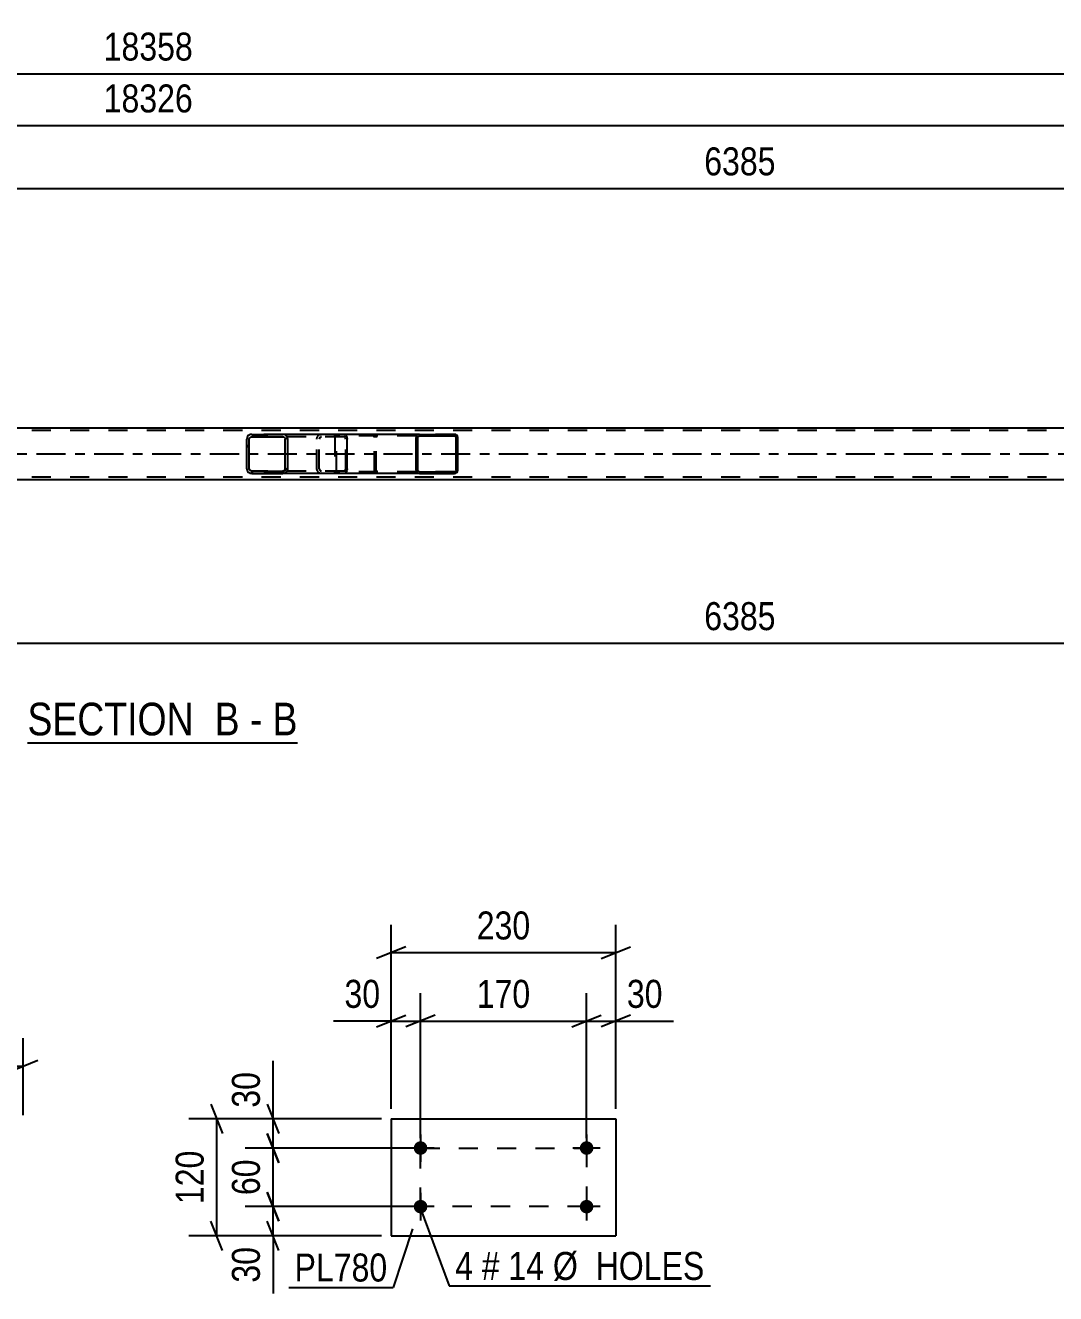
# Model space of a CAD drawing. Header units: millimetres. Extents: x 0 to 841, y 0 to 594.
# Drawn here: x 384.4 to 489.9, y 155.1 to 284.9 of the extents above; entities that cross this region are included whole.
import ezdxf

# ---------------------------------------------------------------- set-up
doc = ezdxf.new("R2010")
doc.units = ezdxf.units.MM
doc.linetypes.add('DXK_LINE_DOT2', pattern=[3.9198, 1.9599, -1.9599])
doc.linetypes.add('DXK_LINE_DOT3', pattern=[5.9187, 2.979, -0.9799, 0.9799, -0.9799])
doc.styles.add('Arial Narrow', font='ARIALN.TTF', dxfattribs={"height": 0.2})

# ---------------------------------------------------------------- blocks, each defined once
blk = doc.blocks.new('Unknown-814521846-12 - 2745')
at = {"color": 6, "linetype": 'Continuous'}
blk.add_line((384.66, 211.49), (412.31, 211.49), dxfattribs=at)
at = {"color": 0, "linetype": 'Continuous'}
for points in [[(402.77, 212.24), (402.77, 215.74), (384.66, 215.74), (384.66, 212.24)], [(406.38, 212.24), (406.38, 215.74), (403.82, 215.74), (403.82, 212.24)], [(408.7, 212.24), (408.7, 215.74), (407.43, 215.74), (407.43, 212.24)], [(412.31, 212.24), (412.31, 215.74), (409.75, 215.74), (409.75, 212.24)]]:
    blk.add_wipeout(points, dxfattribs=at)
at = {"color": 7, "linetype": 'Continuous', "style": 'Arial Narrow'}
for s, p in [('SECTION ', (384.66, 212.24)), ('B', (403.82, 212.24)), ('B', (409.75, 212.24)), ('-', (407.43, 212.24))]:
    blk.add_text(s, height=3.34, dxfattribs=at).set_placement(p)
blk = doc.blocks.new('Part-814521846-2869 - 2745')
at = {"linetype": 'Continuous'}
h = blk.add_hatch(dxfattribs=at)
h.set_pattern_fill('', scale=0.7, style=0, pattern_type=0)
h.set_pattern_definition([(45, (428.6915, 242.8548), (-1.57154, 1.57154), [])])
h.paths.add_polyline_path([(428.72, 242.73), (428.69, 242.85), (428.62, 242.96), (428.51, 243.03), (428.38, 243.05), (424.8, 243.05), (424.67, 243.03), (424.56, 242.96), (424.49, 242.85), (424.46, 242.73), (424.46, 239.37), (424.49, 239.25), (424.56, 239.15), (424.67, 239.08), (424.8, 239.05), (428.38, 239.05), (428.51, 239.08), (428.62, 239.15), (428.69, 239.25), (428.72, 239.37)])
h.paths.add_polyline_path([(428.53, 239.31), (428.5, 239.26), (428.44, 239.22), (428.38, 239.21), (424.8, 239.21), (424.74, 239.22), (424.68, 239.26), (424.64, 239.31), (424.63, 239.37), (424.63, 242.73), (424.64, 242.79), (424.68, 242.85), (424.74, 242.88), (424.8, 242.89), (428.38, 242.89), (428.44, 242.88), (428.5, 242.85), (428.53, 242.79), (428.55, 242.73), (428.55, 239.37)])
at = {"color": 7, "linetype": 'DXK_LINE_DOT2'}
for p, q in [((416.11, 242.73), (416.12, 242.76)), ((416.12, 242.76), (416.14, 242.85)), ((416.29, 242.79), (416.28, 242.73)), ((416.33, 242.85), (416.29, 242.79)), ((416.32, 243.03), (416.45, 243.05)), ((416.39, 242.88), (416.33, 242.85)), ((416.45, 242.89), (416.39, 242.88)), ((417.1, 243.05), (416.45, 243.05)), ((428.38, 242.89), (416.45, 242.89)), ((420.03, 243.05), (420.16, 243.03)), ((420.09, 242.88), (420.03, 242.89)), ((420.15, 242.85), (420.09, 242.88)), ((420.18, 242.79), (420.15, 242.85)), ((420.2, 242.73), (420.18, 242.79)), ((420.34, 242.85), (420.37, 242.73)), ((428.38, 243.05), (424.8, 243.05)), ((416.11, 242.73), (416.11, 239.37)), ((416.28, 239.37), (416.28, 242.73)), ((420.2, 239.37), (420.2, 242.73)), ((420.37, 239.37), (420.37, 242.73)), ((416.14, 239.25), (416.11, 239.37)), ((416.28, 239.37), (416.29, 239.31)), ((416.29, 239.31), (416.33, 239.26)), ((416.45, 239.05), (416.32, 239.08)), ((416.33, 239.26), (416.39, 239.22)), ((416.39, 239.22), (416.45, 239.21)), ((428.38, 239.21), (416.45, 239.21)), ((417.1, 239.05), (416.45, 239.05)), ((420.03, 239.21), (420.09, 239.22)), ((420.16, 239.08), (420.03, 239.05)), ((420.09, 239.22), (420.15, 239.26)), ((420.15, 239.26), (420.18, 239.31)), ((420.18, 239.31), (420.2, 239.37)), ((420.37, 239.37), (420.34, 239.25)), ((428.38, 239.05), (424.8, 239.05))]:
    blk.add_line(p, q, dxfattribs=at)
at = {"color": 2, "linetype": 'Continuous'}
for p, q in [((424.8, 243.05), (417.1, 243.05)), ((424.49, 242.85), (424.46, 242.73)), ((424.63, 242.73), (424.64, 242.79)), ((424.64, 242.79), (424.68, 242.85)), ((424.8, 243.05), (424.67, 243.03)), ((424.68, 242.85), (424.74, 242.88)), ((424.74, 242.88), (424.8, 242.89)), ((424.8, 243.05), (428.38, 243.05)), ((424.8, 242.89), (428.38, 242.89)), ((428.51, 243.03), (428.38, 243.05)), ((428.38, 242.89), (428.44, 242.88)), ((428.44, 242.88), (428.5, 242.85)), ((428.5, 242.85), (428.53, 242.79)), ((428.53, 242.79), (428.55, 242.73)), ((428.72, 242.73), (428.69, 242.85)), ((424.46, 239.37), (424.46, 242.73)), ((424.63, 239.37), (424.63, 242.73)), ((428.55, 239.37), (428.55, 242.73)), ((428.72, 239.37), (428.72, 242.73)), ((424.8, 239.05), (417.1, 239.05)), ((424.46, 239.37), (424.49, 239.25)), ((424.64, 239.31), (424.63, 239.37)), ((424.68, 239.26), (424.64, 239.31)), ((424.67, 239.08), (424.8, 239.05)), ((424.74, 239.22), (424.68, 239.26)), ((424.8, 239.21), (424.74, 239.22)), ((424.8, 239.21), (428.38, 239.21)), ((424.8, 239.05), (428.38, 239.05)), ((428.44, 239.22), (428.38, 239.21)), ((428.38, 239.05), (428.51, 239.08)), ((428.5, 239.26), (428.44, 239.22)), ((428.53, 239.31), (428.5, 239.26)), ((428.55, 239.37), (428.53, 239.31)), ((428.69, 239.25), (428.72, 239.37))]:
    blk.add_line(p, q, dxfattribs=at)
at = {"color": 7, "linetype": 'DXK_LINE_DOT2'}
for centre, start, end in [((416.44, 242.72), 110.7583, 155.6801), ((420.04, 242.72), 24.3199, 69.2417), ((416.44, 239.39), 204.3199, 249.2417), ((420.04, 239.39), 290.7583, 335.6801)]:
    blk.add_arc(centre, 0.331, start, end, dxfattribs=at)
at = {"color": 2, "linetype": 'Continuous'}
for centre, start, end in [((424.79, 242.72), 110.7583, 155.68), ((428.39, 242.72), 24.32, 69.2417), ((424.79, 239.39), 204.32, 249.2417), ((428.39, 239.39), 290.7583, 335.68)]:
    blk.add_arc(centre, 0.331, start, end, dxfattribs=at)
blk = doc.blocks.new('Part-814521846-2874 - 2745')
at = {"color": 7, "linetype": 'DXK_LINE_DOT2'}
for p, q in [((728.09, 243.45), (65.97, 243.45)), ((728.09, 238.65), (65.97, 238.65))]:
    blk.add_line(p, q, dxfattribs=at)
at = {"color": 2, "linetype": 'Continuous'}
for p, q in [((584.5, 243.69), (335.09, 243.69)), ((584.5, 238.41), (335.09, 238.41))]:
    blk.add_line(p, q, dxfattribs=at)
at = {"color": 7, "linetype": 'DXK_LINE_DOT3'}
blk.add_line((65.97, 241.05), (728.09, 241.05), dxfattribs=at)
blk = doc.blocks.new('Part-814521846-2986 - 2745')
at = {"linetype": 'Continuous'}
h = blk.add_hatch(dxfattribs=at)
h.set_pattern_fill('', scale=0.7, style=0, pattern_type=0)
h.set_pattern_definition([(45, (411.2675, 242.756), (-1.57154, 1.57154), [])])
h.paths.add_polyline_path([(411.31, 242.57), (411.27, 242.76), (411.16, 242.91), (411, 243.02), (410.8, 243.05), (407.62, 243.05), (407.43, 243.02), (407.26, 242.91), (407.15, 242.76), (407.12, 242.57), (407.12, 239.53), (407.15, 239.35), (407.26, 239.19), (407.43, 239.09), (407.62, 239.05), (410.8, 239.05), (411, 239.09), (411.16, 239.19), (411.27, 239.35), (411.31, 239.53)])
h.paths.add_polyline_path([(411.04, 239.44), (410.98, 239.36), (410.9, 239.31), (410.8, 239.29), (407.62, 239.29), (407.52, 239.31), (407.44, 239.36), (407.39, 239.44), (407.37, 239.53), (407.37, 242.57), (407.39, 242.66), (407.44, 242.74), (407.52, 242.79), (407.62, 242.81), (410.8, 242.81), (410.9, 242.79), (410.98, 242.74), (411.04, 242.66), (411.05, 242.57), (411.05, 239.53)])
at = {"color": 2, "linetype": 'Continuous'}
for p, q in [((407.15, 242.76), (407.12, 242.57)), ((407.62, 243.05), (407.43, 243.02)), ((407.44, 242.74), (407.52, 242.79)), ((407.52, 242.79), (407.62, 242.81)), ((407.62, 243.05), (410.8, 243.05)), ((407.62, 242.81), (410.8, 242.81)), ((417.1, 243.05), (410.8, 243.05)), ((411, 243.02), (410.8, 243.05)), ((410.8, 242.81), (410.9, 242.79)), ((410.9, 242.79), (410.98, 242.74)), ((411.31, 242.57), (411.27, 242.76)), ((417.1, 243.05), (417.21, 243.02)), ((417.21, 243.02), (417.3, 242.91)), ((417.3, 242.91), (417.35, 242.76)), ((417.35, 242.76), (417.37, 242.57)), ((407.12, 239.53), (407.12, 242.57)), ((407.37, 242.57), (407.39, 242.66)), ((407.37, 239.53), (407.37, 242.57)), ((407.39, 242.66), (407.44, 242.74)), ((410.98, 242.74), (411.04, 242.66)), ((411.04, 242.66), (411.05, 242.57)), ((411.05, 239.53), (411.05, 242.57)), ((411.31, 239.53), (411.31, 242.57)), ((417.37, 239.53), (417.37, 242.57)), ((407.12, 239.53), (407.15, 239.35)), ((407.39, 239.44), (407.37, 239.53)), ((407.44, 239.36), (407.39, 239.44)), ((407.43, 239.09), (407.62, 239.05)), ((407.52, 239.31), (407.44, 239.36)), ((407.62, 239.29), (407.52, 239.31)), ((407.62, 239.29), (410.8, 239.29)), ((407.62, 239.05), (410.8, 239.05)), ((410.9, 239.31), (410.8, 239.29)), ((410.8, 239.05), (411, 239.09)), ((417.1, 239.05), (410.8, 239.05)), ((410.98, 239.36), (410.9, 239.31)), ((411.04, 239.44), (410.98, 239.36)), ((411.05, 239.53), (411.04, 239.44)), ((411.27, 239.35), (411.31, 239.53)), ((417.21, 239.09), (417.1, 239.05)), ((417.3, 239.19), (417.21, 239.09)), ((417.35, 239.35), (417.3, 239.19)), ((417.37, 239.53), (417.35, 239.35))]:
    blk.add_line(p, q, dxfattribs=at)
at = {"color": 7, "linetype": 'DXK_LINE_DOT2'}
for p, q in [((410.8, 243.05), (407.62, 243.05)), ((417.1, 242.81), (407.62, 242.81)), ((414.27, 242.57), (414.3, 242.76)), ((414.58, 243.02), (414.77, 243.05)), ((414.59, 242.74), (414.61, 242.76)), ((414.61, 242.76), (414.67, 242.79)), ((414.67, 242.79), (414.77, 242.81)), ((416.11, 242.81), (416.11, 243.05)), ((417.16, 242.79), (417.1, 242.81)), ((417.2, 242.74), (417.16, 242.79)), ((414.27, 239.53), (414.27, 242.57)), ((414.54, 242.66), (414.52, 242.57)), ((414.52, 239.53), (414.52, 242.57)), ((414.59, 242.74), (414.54, 242.66)), ((417.23, 242.66), (417.2, 242.74)), ((417.24, 242.57), (417.23, 242.66)), ((417.24, 239.53), (417.24, 242.57)), ((417.1, 239.29), (407.62, 239.29)), ((410.8, 239.05), (407.62, 239.05)), ((414.3, 239.35), (414.27, 239.53)), ((414.52, 239.53), (414.54, 239.44)), ((414.54, 239.44), (414.59, 239.36)), ((414.77, 239.05), (414.58, 239.09)), ((414.59, 239.36), (414.61, 239.35)), ((414.61, 239.35), (414.67, 239.31)), ((414.67, 239.31), (414.77, 239.29)), ((416.11, 239.05), (416.11, 239.29)), ((417.1, 239.29), (417.16, 239.31)), ((417.16, 239.31), (417.2, 239.36)), ((417.2, 239.36), (417.23, 239.44)), ((417.23, 239.44), (417.24, 239.53))]:
    blk.add_line(p, q, dxfattribs=at)
at = {"color": 2, "linetype": 'Continuous'}
for centre, start, end in [((407.6, 242.56), 111.1941, 156.1506), ((410.82, 242.56), 23.8494, 68.8059), ((407.6, 239.55), 203.8494, 248.8059), ((410.82, 239.55), 291.1941, 336.1506)]:
    blk.add_arc(centre, 0.492, start, end, dxfattribs=at)
at = {"color": 7, "linetype": 'DXK_LINE_DOT2'}
for centre, start, end in [((414.75, 242.56), 111.1941, 156.1506), ((414.75, 239.55), 203.8494, 248.8059)]:
    blk.add_arc(centre, 0.492, start, end, dxfattribs=at)
blk = doc.blocks.new('Bolt-814521846-11504 - 11502')
at = {"linetype": 'Continuous'}
for points in [[(424.9, 169.3, -1), (424.9, 170.7, -1)], [(441.9, 169.3, -1), (441.9, 170.7, -1)], [(424.9, 163.3, -1), (424.9, 164.7, -1)], [(441.9, 163.3, -1), (441.9, 164.7, -1)]]:
    blk.add_hatch(color=1, dxfattribs=at).paths.add_polyline_path(points)
at = {"color": 1, "linetype": 'Continuous'}
for p, q in [((424.9, 171.4), (424.9, 168.6)), ((441.9, 171.4), (441.9, 168.6)), ((426.3, 170), (423.5, 170)), ((443.3, 170), (440.5, 170)), ((424.9, 165.4), (424.9, 162.6)), ((441.9, 165.4), (441.9, 162.6)), ((426.3, 164), (423.5, 164)), ((443.3, 164), (440.5, 164))]:
    blk.add_line(p, q, dxfattribs=at)
blk = doc.blocks.new('Part-814521846-11503 - 11502')
at = {"color": 2, "linetype": 'Continuous'}
for p, q in [((421.9, 173), (421.9, 161)), ((421.9, 173), (444.9, 173)), ((444.9, 173), (444.9, 161)), ((421.9, 161), (444.9, 161))]:
    blk.add_line(p, q, dxfattribs=at)
blk = doc.blocks.new('Rectangle-814521846-16776 - 11502')
at = {"color": 1, "linetype": 'DXK_LINE_DOT2'}
blk.add_lwpolyline([(424.9, 170), (441.9, 170), (441.9, 164), (424.9, 164), (424.9, 170)], close=True, dxfattribs=at)
blk = doc.blocks.new('StraightDimension-814521846-3153 - 2745')
at = {"color": 7, "linetype": 'Continuous'}
blk.add_line((55.75, 274.65), (738.31, 274.65), dxfattribs=at)
at = {"color": 0}
blk.add_wipeout([(402.2, 275.4), (402.2, 279.6), (391.86, 279.6), (391.86, 275.4)], dxfattribs=at)
at = {"color": 3, "style": 'Arial Narrow'}
blk.add_text('18326', height=2.863, dxfattribs=at).set_placement((392.46, 276))
blk = doc.blocks.new('StraightDimension-814521846-3174 - 2745')
at = {"color": 7, "linetype": 'Continuous'}
blk.add_line((329.89, 221.66), (585.3, 221.66), dxfattribs=at)
at = {"color": 0}
blk.add_wipeout([(461.85, 222.41), (461.85, 226.61), (453.34, 226.61), (453.34, 222.41)], dxfattribs=at)
at = {"color": 3, "style": 'Arial Narrow'}
blk.add_text('6385', height=2.863, dxfattribs=at).set_placement((453.94, 223.01))
blk = doc.blocks.new('StraightDimension-814521846-3187 - 2745')
at = {"color": 7, "linetype": 'Continuous'}
blk.add_line((55.11, 279.96), (738.95, 279.96), dxfattribs=at)
at = {"color": 0}
blk.add_wipeout([(402.2, 280.71), (402.2, 284.91), (391.86, 284.91), (391.86, 280.71)], dxfattribs=at)
at = {"color": 3, "style": 'Arial Narrow'}
blk.add_text('18358', height=2.863, dxfattribs=at).set_placement((392.46, 281.31))
blk = doc.blocks.new('StraightDimension-814521846-3204 - 2745')
at = {"color": 7, "linetype": 'Continuous'}
blk.add_line((329.89, 268.21), (585.3, 268.21), dxfattribs=at)
at = {"color": 0}
blk.add_wipeout([(461.85, 268.96), (461.85, 273.16), (453.34, 273.16), (453.34, 268.96)], dxfattribs=at)
at = {"color": 3, "style": 'Arial Narrow'}
blk.add_text('6385', height=2.863, dxfattribs=at).set_placement((453.94, 269.56))
blk = doc.blocks.new('StraightDimension-814521846-11506 - 11502')
at = {"color": 7, "linetype": 'Continuous'}
for p, q in [((409.8, 173), (409.8, 178.91)), ((409.8, 173), (409.8, 178.91)), ((409.2, 174.5), (410.4, 171.5)), ((420.9, 173), (406.95, 173)), ((409.8, 170), (409.8, 173)), ((410.4, 168.5), (409.2, 171.5)), ((423.9, 170), (406.95, 170))]:
    blk.add_line(p, q, dxfattribs=at)
at = {"color": 0}
blk.add_wipeout([(409.05, 178.39), (404.85, 178.39), (404.85, 173.53), (409.05, 173.53)], dxfattribs=at)
at = {"color": 3, "style": 'Arial Narrow'}
blk.add_text('30', height=2.863, rotation=90.0002, dxfattribs=at).set_placement((408.45, 174.13))
blk = doc.blocks.new('StraightDimension-814521846-11507 - 11502')
at = {"color": 7, "linetype": 'Continuous'}
for p, q in [((409.2, 171.5), (410.4, 168.5)), ((423.9, 170), (406.95, 170)), ((409.8, 164), (409.8, 170)), ((410.4, 162.5), (409.2, 165.5)), ((423.9, 164), (406.95, 164))]:
    blk.add_line(p, q, dxfattribs=at)
at = {"color": 0}
blk.add_wipeout([(409.05, 169.43), (404.85, 169.43), (404.85, 164.58), (409.05, 164.58)], dxfattribs=at)
at = {"color": 3, "style": 'Arial Narrow'}
blk.add_text('60', height=2.863, rotation=90.0002, dxfattribs=at).set_placement((408.45, 165.18))
blk = doc.blocks.new('StraightDimension-814521846-11508 - 11502')
at = {"color": 7, "linetype": 'Continuous'}
for p, q in [((409.2, 165.5), (410.4, 162.5)), ((423.9, 164), (406.95, 164)), ((409.8, 161), (409.8, 164)), ((410.4, 159.5), (409.2, 162.5)), ((420.9, 161), (406.95, 161)), ((409.8, 161), (409.8, 155.1)), ((409.8, 161), (409.8, 155.1))]:
    blk.add_line(p, q, dxfattribs=at)
at = {"color": 0}
blk.add_wipeout([(409.05, 160.48), (404.85, 160.48), (404.85, 155.62), (409.05, 155.62)], dxfattribs=at)
at = {"color": 3, "style": 'Arial Narrow'}
blk.add_text('30', height=2.863, rotation=90.0002, dxfattribs=at).set_placement((408.45, 156.22))
blk = doc.blocks.new('StraightDimension-814521846-11518 - 11502')
at = {"color": 7, "linetype": 'Continuous'}
for p, q in [((403.44, 174.5), (404.64, 171.5)), ((420.9, 173), (401.19, 173)), ((404.04, 161), (404.04, 173)), ((404.64, 159.5), (403.44, 162.5)), ((420.9, 161), (401.19, 161))]:
    blk.add_line(p, q, dxfattribs=at)
at = {"color": 0}
blk.add_wipeout([(403.29, 170.35), (399.09, 170.35), (399.09, 163.66), (403.29, 163.66)], dxfattribs=at)
at = {"color": 3, "style": 'Arial Narrow'}
blk.add_text('120', height=2.863, rotation=90.0002, dxfattribs=at).set_placement((402.69, 164.26))
blk = doc.blocks.new('StraightDimension-814521846-11522 - 11502')
at = {"color": 7, "linetype": 'Continuous'}
for p, q in [((441.9, 171), (441.9, 185.85)), ((444.9, 174), (444.9, 185.85)), ((440.4, 182.4), (443.4, 183.6)), ((446.4, 183.6), (443.4, 182.4)), ((441.9, 183), (444.9, 183)), ((444.9, 183), (450.8, 183)), ((444.9, 183), (450.8, 183))]:
    blk.add_line(p, q, dxfattribs=at)
at = {"color": 0}
blk.add_wipeout([(450.28, 183.75), (450.28, 187.95), (445.42, 187.95), (445.42, 183.75)], dxfattribs=at)
at = {"color": 3, "style": 'Arial Narrow'}
blk.add_text('30', height=2.863, dxfattribs=at).set_placement((446.02, 184.35))
blk = doc.blocks.new('StraightDimension-814521846-11523 - 11502')
at = {"color": 7, "linetype": 'Continuous'}
for p, q in [((424.9, 171), (424.9, 185.85)), ((441.9, 171), (441.9, 185.85)), ((426.4, 183.6), (423.4, 182.4)), ((440.4, 182.4), (443.4, 183.6)), ((424.9, 183), (441.9, 183))]:
    blk.add_line(p, q, dxfattribs=at)
at = {"color": 0}
blk.add_wipeout([(436.74, 183.75), (436.74, 187.95), (430.05, 187.95), (430.05, 183.75)], dxfattribs=at)
at = {"color": 3, "style": 'Arial Narrow'}
blk.add_text('170', height=2.863, dxfattribs=at).set_placement((430.65, 184.35))
blk = doc.blocks.new('StraightDimension-814521846-11524 - 11502')
at = {"color": 7, "linetype": 'Continuous'}
for p, q in [((421.9, 174), (421.9, 185.85)), ((424.9, 171), (424.9, 185.85)), ((420.4, 182.4), (423.4, 183.6)), ((426.4, 183.6), (423.4, 182.4)), ((421.9, 183), (415.99, 183)), ((421.9, 183), (415.99, 183)), ((421.9, 183), (424.9, 183))]:
    blk.add_line(p, q, dxfattribs=at)
at = {"color": 0}
blk.add_wipeout([(421.37, 183.75), (421.37, 187.95), (416.51, 187.95), (416.51, 183.75)], dxfattribs=at)
at = {"color": 3, "style": 'Arial Narrow'}
blk.add_text('30', height=2.863, dxfattribs=at).set_placement((417.11, 184.35))
blk = doc.blocks.new('StraightDimension-814521846-11534 - 11502')
at = {"color": 7, "linetype": 'Continuous'}
for p, q in [((421.9, 174), (421.9, 192.85)), ((444.9, 174), (444.9, 192.85)), ((423.4, 190.6), (420.4, 189.4)), ((421.9, 190), (444.9, 190)), ((443.4, 189.4), (446.4, 190.6))]:
    blk.add_line(p, q, dxfattribs=at)
at = {"color": 0}
blk.add_wipeout([(436.74, 190.75), (436.74, 194.95), (430.05, 194.95), (430.05, 190.75)], dxfattribs=at)
at = {"color": 3, "style": 'Arial Narrow'}
blk.add_text('230', height=2.863, dxfattribs=at).set_placement((430.65, 191.35))
blk = doc.blocks.new('StraightDimension-814521846-11653 - 11650')
at = {"color": 7, "linetype": 'Continuous'}
for p, q in [((362.22, 173.36), (362.22, 181.23)), ((384.22, 173.36), (384.22, 181.23)), ((363.72, 178.98), (360.72, 177.78)), ((362.22, 178.38), (384.22, 178.38)), ((382.72, 177.78), (385.72, 178.98))]:
    blk.add_line(p, q, dxfattribs=at)
at = {"color": 0}
blk.add_wipeout([(376.56, 179.13), (376.56, 183.33), (369.88, 183.33), (369.88, 179.13)], dxfattribs=at)
at = {"color": 3, "style": 'Arial Narrow'}
blk.add_text('220', height=2.863, dxfattribs=at).set_placement((370.48, 179.73))
blk = doc.blocks.new('Mark-814521846-11537 - 11502')
at = {"color": 0}
blk.add_wipeout([(421.51, 156.34), (421.51, 159.34), (412, 159.34), (412, 156.34)], dxfattribs=at)
blk.add_wipeout([(421.51, 156.34), (421.51, 159.34), (412, 159.34), (412, 156.34)], dxfattribs=at)
at = {"color": 30, "linetype": 'Continuous'}
for p in [(424.08, 161.73), (411.4, 155.74)]:
    blk.add_line(p, (422.11, 155.74), dxfattribs=at)
at = {"color": 3, "style": 'Arial Narrow'}
blk.add_text('PL780', height=2.863, dxfattribs=at).set_placement((412, 156.34))
blk = doc.blocks.new('Mark-814521846-11540 - 11502')
at = {"color": 0}
for points in [[(430.26, 156.5), (430.26, 159.5), (428.44, 159.5), (428.44, 156.5)], [(432.99, 156.5), (432.99, 159.5), (431.16, 159.5), (431.16, 156.5)], [(437.55, 156.5), (437.55, 159.5), (433.89, 159.5), (433.89, 156.5)], [(453.98, 156.5), (453.98, 159.5), (438.45, 159.5), (438.45, 156.5)]]:
    blk.add_wipeout(points, dxfattribs=at)
for points in [[(430.26, 156.5), (430.26, 159.5), (428.44, 159.5), (428.44, 156.5)], [(432.99, 156.5), (432.99, 159.5), (431.16, 159.5), (431.16, 156.5)], [(437.55, 156.5), (437.55, 159.5), (433.89, 159.5), (433.89, 156.5)], [(453.98, 156.5), (453.98, 159.5), (438.45, 159.5), (438.45, 156.5)]]:
    blk.add_wipeout(points, dxfattribs=at)
at = {"color": 7, "linetype": 'Continuous'}
for p, q in [((424.84, 163.99), (427.84, 155.9)), ((427.84, 155.9), (454.58, 155.9))]:
    blk.add_line(p, q, dxfattribs=at)
at = {"color": 3, "style": 'Arial Narrow'}
for s, height, p in [('4', 2.86, (428.44, 156.5)), ('#', 2.86, (431.16, 156.5)), ('14', 2.863, (433.89, 156.5)), ('Ø  HOLES', 2.863, (438.45, 156.5))]:
    blk.add_text(s, height=height, dxfattribs=at).set_placement(p)

msp = doc.modelspace()

# ---------------------------------------------------------------- block references
for name in ['StraightDimension-814521846-3153 - 2745', 'Part-814521846-2874 - 2745', 'Part-814521846-2986 - 2745', 'Part-814521846-2869 - 2745', 'Unknown-814521846-12 - 2745', 'StraightDimension-814521846-11653 - 11650', 'Part-814521846-11503 - 11502', 'Bolt-814521846-11504 - 11502', 'Rectangle-814521846-16776 - 11502']:
    msp.add_blockref(name, (0, 0))

# ---------------------------------------------------------------- next in the draw order: block references
for name in ['StraightDimension-814521846-3187 - 2745', 'StraightDimension-814521846-3174 - 2745', 'StraightDimension-814521846-11522 - 11502', 'StraightDimension-814521846-11506 - 11502', 'Mark-814521846-11540 - 11502']:
    msp.add_blockref(name, (0, 0))

# ---------------------------------------------------------------- next in the draw order: block references
for name in ['StraightDimension-814521846-3204 - 2745', 'StraightDimension-814521846-11507 - 11502']:
    msp.add_blockref(name, (0, 0))

# ---------------------------------------------------------------- next in the draw order: block references
for name in ['StraightDimension-814521846-11523 - 11502', 'StraightDimension-814521846-11508 - 11502']:
    msp.add_blockref(name, (0, 0))

# ---------------------------------------------------------------- next in the draw order: block references
msp.add_blockref('StraightDimension-814521846-11518 - 11502', (0, 0))

# ---------------------------------------------------------------- next in the draw order: block references
for name in ['StraightDimension-814521846-11524 - 11502', 'Mark-814521846-11537 - 11502']:
    msp.add_blockref(name, (0, 0))

# ---------------------------------------------------------------- next in the draw order: block references
msp.add_blockref('StraightDimension-814521846-11534 - 11502', (0, 0))

doc.saveas('drawing.dxf')
